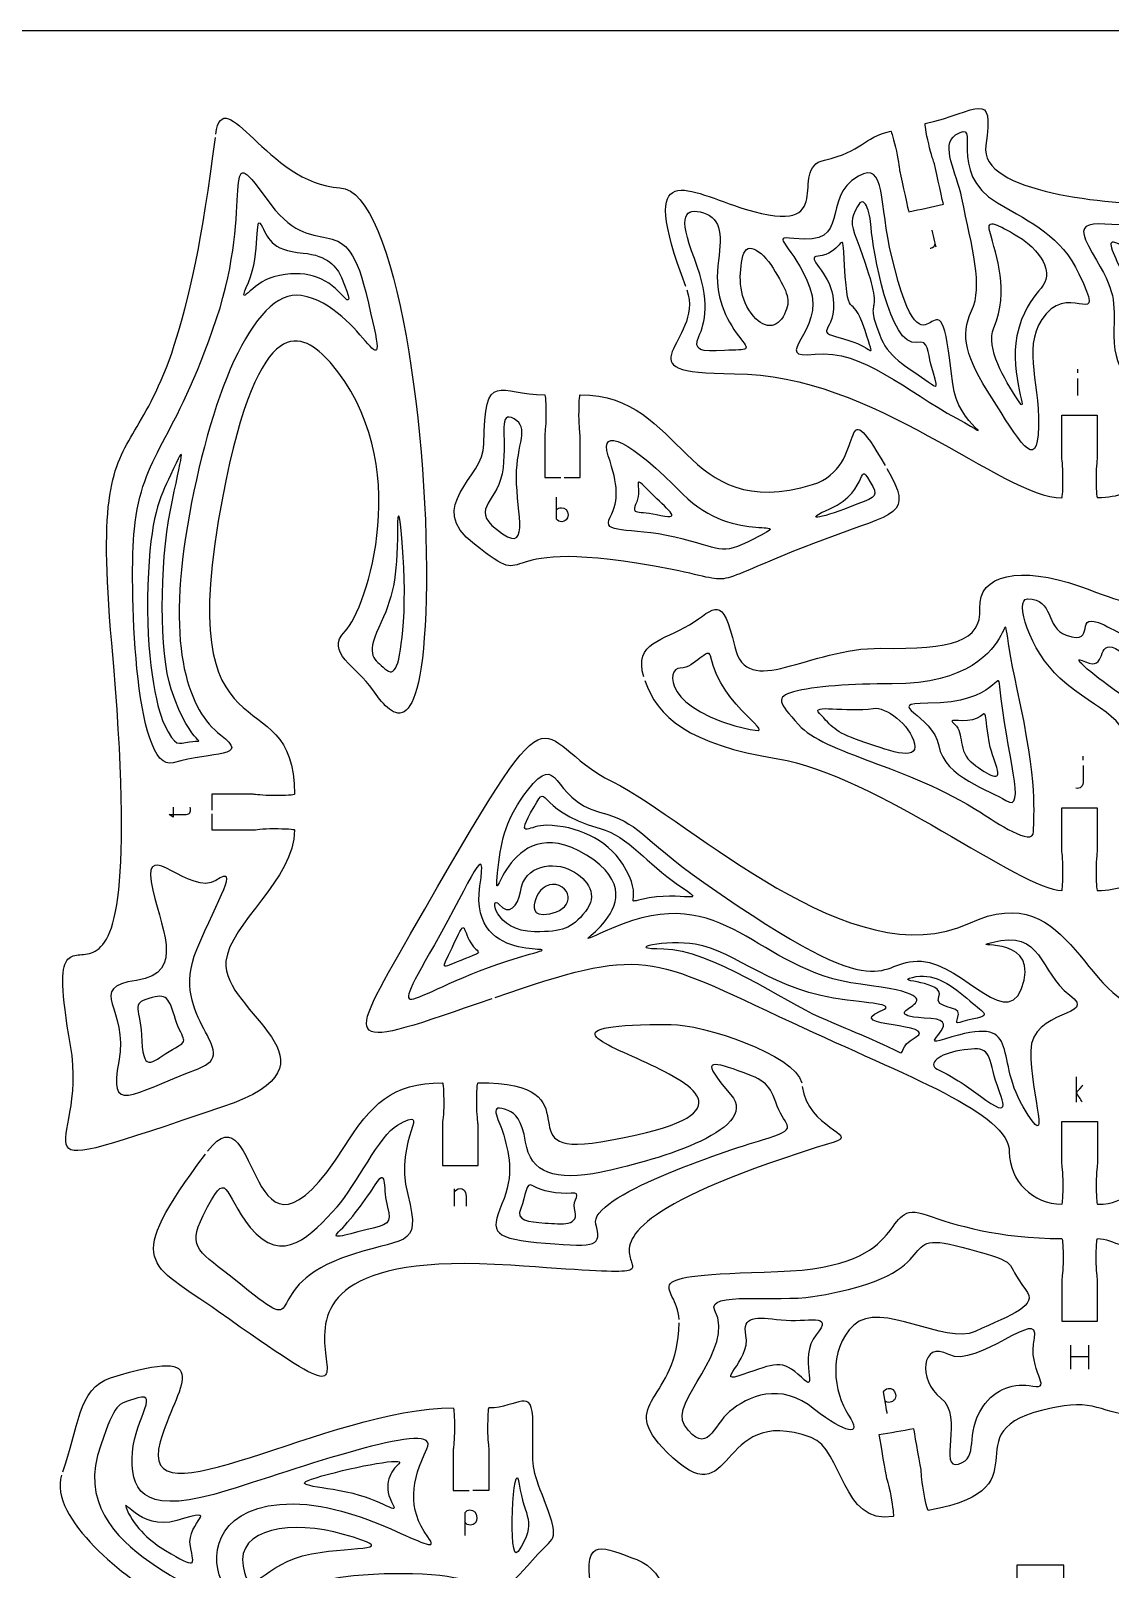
# Model space of a CAD drawing. Extents: x 0 to 300, y 0 to 300.
# Drawn here: x 54.3 to 145.6, y 169.9 to 300.1 of the extents above; entities that cross this region are included whole.
import ezdxf

# ---------------------------------------------------------------- set-up
doc = ezdxf.new("R2010")
doc.units = 0
doc.header["$MEASUREMENT"] = 0
doc.layers.add('DEFAULT', color=7, linetype='CONTINUOUS')

msp = doc.modelspace()

# ---------------------------------------------------------------- linework, layer by layer
at = {"layer": 'DEFAULT', "color": 1}
msp.add_lwpolyline([(294.85, 300.1), (5.15, 300.1)], dxfattribs=at)
at = {"layer": 'DEFAULT', "color": 250}
for points in [[(142.84, 271.14), (142.84, 271.46)], [(142.84, 269.23), (142.84, 270.68)], [(143.3, 238.37), (143.3, 238.7)], [(142.72, 209.43), (142.72, 211.56)], [(142.25, 186.83), (142.25, 188.85)], [(143.75, 188.85), (143.75, 186.83)], [(142.25, 187.91), (143.75, 187.91)]]:
    msp.add_lwpolyline(points, dxfattribs=at)
at = {"layer": 'DEFAULT', "color": 1}
for points, knots in [([(69.92, 291.36), (70.6, 296), (74.31, 287.14), (80.42, 286.81), (85.29, 286.55), (88.05, 265.23), (87.72, 252.03), (87.39, 238.83), (84.57, 242.32), (83.21, 244.31), (81.86, 246.31), (79.09, 247.47), (80.87, 249.29), (82.66, 251.12), (86.9, 263.66), (79.59, 272.04), (77.33, 274.63), (73.61, 276.81), (70.51, 260.7), (65.99, 237.24), (76.59, 245.88), (76.59, 235.48), (76.59, 235.42), (75.8, 235.37), (74.84, 235.37), (73.87, 235.37), (73.26, 235.48), (73.09, 235.48), (71.92, 235.48), (70.75, 235.48), (69.59, 235.48), (69.59, 235.03), (69.59, 234.58), (69.59, 234.13)], [0, 0, 0, 0, 1, 1, 1, 2, 2, 2, 3, 3, 3, 4, 4, 4, 5, 5, 5, 6, 6, 6, 7, 7, 7, 8, 8, 8, 9, 9, 9, 18.92, 18.92, 18.92, 22.74, 22.74, 22.74, 22.74]), ([(109.68, 278.45), (105.45, 289.74), (109.85, 286.49), (114.71, 285.01), (122.88, 282.51), (118.18, 288.44), (121.41, 289.16), (124.65, 289.88), (124.63, 291.06), (127.02, 291.6), (127.07, 291.6), (127.28, 290.85), (127.5, 289.91), (127.7, 288.96), (127.74, 288.35), (127.78, 288.18), (127.97, 287.33), (128.54, 284.77), (128.54, 284.77), (129.52, 284.99), (130.49, 285.2), (131.47, 285.42), (131.47, 285.42), (130.9, 287.98), (130.71, 288.83), (130.67, 289), (130.44, 289.58), (130.23, 290.52), (130.01, 291.46), (129.89, 292.24), (129.94, 292.25), (134.42, 293.25), (135.8, 295.3), (135.06, 290.38), (134.44, 286.35), (145.67, 285.41), (150, 285.41), (154.32, 285.41), (165.55, 286.35), (164.94, 290.38), (164.2, 295.3), (165.58, 293.25), (170.05, 292.25), (170.11, 292.24), (169.98, 291.46), (169.77, 290.52), (169.56, 289.58), (169.33, 289), (169.29, 288.83), (169.1, 287.98), (168.53, 285.42), (168.53, 285.42), (169.51, 285.2), (170.48, 284.99), (171.46, 284.77), (171.46, 284.77), (172.03, 287.33), (172.22, 288.18), (172.26, 288.35), (172.3, 288.96), (172.5, 289.91), (172.71, 290.85), (172.93, 291.6), (172.98, 291.6), (175.36, 291.06), (175.35, 289.88), (178.59, 289.16), (181.82, 288.44), (177.12, 282.51), (185.29, 285.01), (190.15, 286.49), (194.55, 289.74), (190.32, 278.45)], [0, 0, 0, 0, 1, 1, 1, 2, 2, 2, 3, 3, 3, 4, 4, 4, 5, 5, 5, 6, 6, 6, 14.501506, 14.501506, 14.501506, 15.501506, 15.501506, 15.501506, 16.501506, 16.501506, 16.501506, 17.501506, 17.501506, 17.501506, 18.501506, 18.501506, 18.501506, 19.501506, 19.501506, 19.501506, 20.501506, 20.501506, 20.501506, 21.501506, 21.501506, 21.501506, 22.501506, 22.501506, 22.501506, 23.501506, 23.501506, 23.501506, 24.501506, 24.501506, 24.501506, 32.993249, 32.993249, 32.993249, 33.993249, 33.993249, 33.993249, 34.993249, 34.993249, 34.993249, 35.993249, 35.993249, 35.993249, 36.993249, 36.993249, 36.993249, 37.993249, 37.993249, 37.993249, 38.993249, 38.993249, 38.993249, 38.993249]), ([(69.59, 233.83), (69.59, 233.38), (69.59, 232.92), (69.59, 232.47), (70.75, 232.47), (71.92, 232.47), (73.09, 232.47), (73.26, 232.47), (73.87, 232.58), (74.84, 232.58), (75.8, 232.58), (76.59, 232.53), (76.59, 232.47), (76.59, 228.3), (71.1, 224.51), (70.79, 221.36), (70.35, 216.98), (81.58, 212.75), (70.5, 209.02), (50.94, 202.44), (59.28, 204.94), (57.64, 214.23), (54.32, 232.99), (64.93, 205.18), (61.13, 248.26), (58.9, 273.54), (65.65, 256.82), (69.89, 291.06)], [0, 0, 0, 0, 3.84, 3.84, 3.84, 13.76, 13.76, 13.76, 14.76, 14.76, 14.76, 15.76, 15.76, 15.76, 16.76, 16.76, 16.76, 17.76, 17.76, 17.76, 18.76, 18.76, 18.76, 19.76, 19.76, 19.76, 20.76, 20.76, 20.76, 20.76]), ([(109.78, 278.17), (111.29, 273.69), (103.61, 271.08), (113.8, 271.08), (125.58, 271.08), (136.43, 260.58), (141.49, 260.58), (141.55, 260.58), (141.59, 261.37), (141.59, 262.33), (141.59, 263.3), (141.49, 263.91), (141.49, 264.08), (141.49, 264.96), (141.49, 267.58), (141.49, 267.58), (142.49, 267.58), (143.49, 267.58), (144.49, 267.58), (144.49, 266.42), (144.49, 265.25), (144.49, 264.08), (144.49, 263.91), (144.39, 263.3), (144.39, 262.33), (144.39, 261.37), (144.44, 260.59), (144.49, 260.59), (146.48, 260.59), (146.96, 261.3), (150, 261.3), (153.04, 261.3), (153.52, 260.59), (155.51, 260.59), (155.56, 260.59), (155.61, 261.37), (155.61, 262.33), (155.61, 263.3), (155.51, 263.91), (155.51, 264.08), (155.51, 265.25), (155.51, 266.42), (155.51, 267.58), (156.51, 267.58), (157.51, 267.58), (158.5, 267.58), (158.5, 266.42), (158.5, 265.25), (158.5, 264.08), (158.5, 263.91), (158.41, 263.3), (158.41, 262.33), (158.41, 261.37), (158.45, 260.58), (158.5, 260.58), (163.57, 260.58), (174.42, 271.08), (186.2, 271.08), (196.38, 271.08), (188.71, 273.69), (190.22, 278.17)], [0, 0, 0, 0, 1, 1, 1, 2, 2, 2, 3, 3, 3, 4, 4, 4, 5, 5, 5, 13.49, 13.49, 13.49, 23.41, 23.41, 23.41, 24.41, 24.41, 24.41, 25.41, 25.41, 25.41, 26.41, 26.41, 26.41, 27.41, 27.41, 27.41, 28.41, 28.41, 28.41, 29.41, 29.41, 29.41, 39.33, 39.33, 39.33, 47.83, 47.83, 47.83, 57.75, 57.75, 57.75, 58.75, 58.75, 58.75, 59.75, 59.75, 59.75, 60.75, 60.75, 60.75, 61.75, 61.75, 61.75, 61.75]), ([(126.69, 263.05), (128.99, 259.07), (127.49, 259.35), (121.47, 257.08), (110.66, 253.01), (114.7, 253.28), (108.54, 254.5), (91.93, 257.79), (97.53, 252.17), (91.8, 256.64), (87.54, 259.96), (92.61, 262.21), (92.61, 265.11), (92.61, 271.59), (93.92, 269.3), (97.75, 269.3), (97.8, 269.3), (97.85, 268.51), (97.85, 267.55), (97.85, 266.58), (97.75, 265.97), (97.75, 265.8), (97.75, 264.63), (97.75, 263.46), (97.75, 262.3), (98.2, 262.3), (98.65, 262.3), (99.1, 262.3)], [0, 0, 0, 0, 1, 1, 1, 2, 2, 2, 3, 3, 3, 4, 4, 4, 5, 5, 5, 6, 6, 6, 7, 7, 7, 16.92, 16.92, 16.92, 20.75, 20.75, 20.75, 20.75]), ([(99.4, 262.3), (99.85, 262.3), (100.3, 262.3), (100.75, 262.3), (100.75, 263.46), (100.75, 264.63), (100.75, 265.8), (100.75, 265.97), (100.65, 266.58), (100.65, 267.55), (100.65, 268.51), (100.69, 269.3), (100.75, 269.3), (109.66, 269.3), (109.31, 258.35), (120.41, 261.7), (125.28, 263.17), (122.42, 270.37), (126.54, 263.31)], [0, 0, 0, 0, 3.83, 3.83, 3.83, 13.75, 13.75, 13.75, 14.75, 14.75, 14.75, 15.75, 15.75, 15.75, 16.75, 16.75, 16.75, 17.75, 17.75, 17.75, 17.75]), ([(106.13, 245.41), (105.26, 248.42), (107.79, 248.44), (109.99, 249.83), (112.23, 251.24), (112.76, 252.5), (113.82, 247.97), (114.88, 243.43), (120.12, 247.92), (126.18, 247.84), (132.24, 247.76), (134.73, 248.42), (134.56, 251.24), (134.4, 254.06), (137.96, 254.88), (142.99, 253.09), (147.06, 251.64), (147.17, 251.43), (150, 251.43), (152.83, 251.43), (152.94, 251.64), (157.01, 253.09), (162.04, 254.88), (165.61, 254.06), (165.44, 251.24), (165.27, 248.42), (167.77, 247.76), (173.82, 247.84), (179.88, 247.92), (185.12, 243.43), (186.18, 247.97), (187.24, 252.5), (187.77, 251.24), (190.01, 249.83), (192.21, 248.44), (194.75, 248.42), (193.87, 245.41)], [0, 0, 0, 0, 1, 1, 1, 2, 2, 2, 3, 3, 3, 4, 4, 4, 5, 5, 5, 6, 6, 6, 7, 7, 7, 8, 8, 8, 9, 9, 9, 10, 10, 10, 11, 11, 11, 12, 12, 12, 12]), ([(93.27, 218.18), (80.52, 213.74), (80.68, 213.69), (86.41, 223.68), (99.59, 246.63), (96.2, 240.19), (103.5, 236.53), (110.23, 233.16), (123.77, 219.95), (133.62, 224.55), (142.65, 228.77), (143.12, 216.92), (150, 216.92), (156.88, 216.92), (157.34, 228.77), (166.37, 224.55), (176.23, 219.95), (189.76, 233.16), (196.5, 236.53), (203.8, 240.19), (200.4, 246.63), (213.58, 223.68), (219.32, 213.69), (219.48, 213.74), (206.73, 218.18)], [0, 0, 0, 0, 1, 1, 1, 2, 2, 2, 3, 3, 3, 4, 4, 4, 5, 5, 5, 6, 6, 6, 7, 7, 7, 8, 8, 8, 8]), ([(106.22, 245.12), (107.25, 242.04), (109.92, 239.71), (117.46, 238.48), (125.76, 237.13), (138.09, 227.34), (141.49, 227.34), (141.54, 227.34), (141.59, 228.12), (141.59, 229.09), (141.59, 230.06), (141.49, 230.67), (141.49, 230.84), (141.49, 232.01), (141.49, 233.18), (141.49, 234.34), (142.49, 234.34), (143.49, 234.34), (144.49, 234.34), (144.49, 233.18), (144.49, 232.01), (144.49, 230.84), (144.49, 230.67), (144.39, 230.06), (144.39, 229.09), (144.39, 228.12), (144.44, 227.34), (144.49, 227.34), (146.47, 227.34), (146.95, 228.06), (150, 228.06), (153.04, 228.06), (153.53, 227.34), (155.51, 227.34), (155.56, 227.34), (155.61, 228.12), (155.61, 229.09), (155.61, 230.06), (155.51, 230.67), (155.51, 230.84), (155.51, 232.01), (155.51, 233.18), (155.51, 234.34), (156.51, 234.34), (157.51, 234.34), (158.51, 234.34), (158.51, 233.18), (158.51, 232.01), (158.51, 230.84), (158.51, 230.67), (158.41, 230.06), (158.41, 229.09), (158.41, 228.12), (158.46, 227.34), (158.51, 227.34), (161.91, 227.34), (174.24, 237.13), (182.54, 238.48), (190.08, 239.71), (192.75, 242.04), (193.78, 245.12)], [0, 0, 0, 0, 1, 1, 1, 2, 2, 2, 3, 3, 3, 4, 4, 4, 13.93, 13.93, 13.93, 22.43, 22.43, 22.43, 32.36, 32.36, 32.36, 33.36, 33.36, 33.36, 34.36, 34.36, 34.36, 35.36, 35.36, 35.36, 36.36, 36.36, 36.36, 37.36, 37.36, 37.36, 38.36, 38.36, 38.36, 48.29, 48.29, 48.29, 56.79, 56.79, 56.79, 66.72, 66.72, 66.72, 67.72, 67.72, 67.72, 68.72, 68.72, 68.72, 69.72, 69.72, 69.72, 70.72, 70.72, 70.72, 70.72]), ([(93.56, 218.28), (106.2, 222.68), (106.43, 221.88), (118.68, 216.16), (128.44, 211.6), (137.05, 208.51), (137.05, 205.21), (137.05, 202.77), (139.04, 200.79), (141.5, 200.79), (141.55, 200.79), (141.6, 201.57), (141.6, 202.54), (141.6, 203.51), (141.5, 204.12), (141.5, 204.29), (141.5, 205.46), (141.5, 206.62), (141.5, 207.79), (142.5, 207.79), (143.5, 207.79), (144.5, 207.79), (144.5, 206.62), (144.5, 205.46), (144.5, 204.29), (144.5, 204.12), (144.4, 203.51), (144.4, 202.54), (144.4, 201.57), (144.44, 200.79), (144.5, 200.79), (147.25, 200.79), (146.96, 202.39), (150, 202.39), (153.04, 202.39), (152.75, 200.79), (155.5, 200.79), (155.56, 200.79), (155.6, 201.57), (155.6, 202.54), (155.6, 203.51), (155.5, 204.12), (155.5, 204.29), (155.5, 205.46), (155.5, 206.62), (155.5, 207.79), (156.5, 207.79), (157.5, 207.79), (158.5, 207.79), (158.5, 206.62), (158.5, 205.46), (158.5, 204.29), (158.5, 204.12), (158.4, 203.51), (158.4, 202.54), (158.4, 201.57), (158.44, 200.79), (158.5, 200.79), (160.96, 200.79), (162.95, 202.77), (162.95, 205.21), (162.95, 208.51), (171.56, 211.6), (181.32, 216.16), (193.57, 221.88), (193.8, 222.68), (206.44, 218.28)], [0, 0, 0, 0, 1, 1, 1, 2, 2, 2, 3, 3, 3, 4, 4, 4, 5, 5, 5, 14.92, 14.92, 14.92, 23.43, 23.43, 23.43, 33.35, 33.35, 33.35, 34.35, 34.35, 34.35, 35.35, 35.35, 35.35, 36.35, 36.35, 36.35, 37.35, 37.35, 37.35, 38.35, 38.35, 38.35, 39.35, 39.35, 39.35, 49.27, 49.27, 49.27, 57.78, 57.78, 57.78, 67.7, 67.7, 67.7, 68.7, 68.7, 68.7, 69.7, 69.7, 69.7, 70.7, 70.7, 70.7, 71.7, 71.7, 71.7, 72.7, 72.7, 72.7, 72.7]), ([(69.23, 205.28), (73.8, 211.21), (72.35, 192.3), (80.81, 205.67), (83.05, 209.2), (84.8, 211.07), (89.1, 211.07), (89.16, 211.07), (89.21, 210.29), (89.21, 209.32), (89.21, 208.35), (89.1, 207.74), (89.1, 207.57), (89.1, 206.41), (89.1, 205.24), (89.1, 204.07), (90.1, 204.07), (91.1, 204.07), (92.11, 204.07), (92.11, 205.24), (92.11, 206.41), (92.11, 207.57), (92.11, 207.74), (92, 208.35), (92, 209.32), (92, 210.29), (92.05, 211.07), (92.11, 211.07), (102.5, 211.07), (94.03, 204.66), (102.5, 206.07), (126.99, 210.15), (87.35, 216.01), (108.44, 216.01), (111, 216.01), (118.94, 213.5), (119.49, 211.05)], [0, 0, 0, 0, 1, 1, 1, 2, 2, 2, 3, 3, 3, 4, 4, 4, 13.92, 13.92, 13.92, 22.43, 22.43, 22.43, 32.35, 32.35, 32.35, 33.35, 33.35, 33.35, 34.35, 34.35, 34.35, 35.35, 35.35, 35.35, 36.35, 36.35, 36.35, 37.35, 37.35, 37.35, 37.35]), ([(119.54, 210.75), (120.01, 207.22), (124.38, 206.7), (122.24, 206.05), (88.77, 195.87), (118.7, 193.99), (94.89, 195.62), (64.67, 197.69), (91.39, 176.6), (70.14, 191.71), (64.22, 195.92), (62.04, 195.56), (69.05, 205.03)], [0, 0, 0, 0, 1, 1, 1, 2, 2, 2, 3, 3, 3, 4, 4, 4, 4]), ([(109.11, 191.04), (108.97, 194.17), (104.55, 194.69), (117.47, 195.09), (129.42, 195.46), (125.82, 201.39), (130.1, 199.86), (132.28, 199.08), (136.15, 197.88), (141.5, 197.88), (141.55, 197.85), (141.6, 197.08), (141.6, 196.13), (141.6, 195.16), (141.5, 194.56), (141.5, 194.38), (141.5, 193.22), (141.5, 192.05), (141.5, 190.88), (142.5, 190.88), (143.5, 190.88), (144.5, 190.88), (144.5, 192.05), (144.5, 193.22), (144.5, 194.38), (144.5, 194.56), (144.4, 195.16), (144.4, 196.13), (144.4, 197.1), (144.44, 197.88), (144.5, 197.88), (145.88, 197.88), (146.96, 196.7), (150, 196.7), (153.04, 196.7), (154.12, 197.88), (155.5, 197.88), (155.56, 197.88), (155.6, 197.1), (155.6, 196.13), (155.6, 195.16), (155.5, 194.56), (155.5, 194.38), (155.5, 193.22), (155.5, 192.05), (155.5, 190.88), (156.5, 190.88), (157.5, 190.88), (158.5, 190.88), (158.5, 192.05), (158.5, 193.22), (158.5, 194.38), (158.5, 194.56), (158.4, 195.16), (158.4, 196.13), (158.4, 197.08), (158.45, 197.85), (158.5, 197.88), (163.85, 197.88), (167.72, 199.08), (169.9, 199.86), (174.18, 201.39), (170.58, 195.46), (182.53, 195.09), (195.45, 194.69), (191.03, 194.17), (190.89, 191.04)], [0, 0, 0, 0, 1, 1, 1, 2, 2, 2, 3, 3, 3, 4, 4, 4, 5, 5, 5, 14.92, 14.92, 14.92, 23.42, 23.42, 23.42, 33.34, 33.34, 33.34, 34.34, 34.34, 34.34, 35.34, 35.34, 35.34, 36.34, 36.34, 36.34, 37.34, 37.34, 37.34, 38.34, 38.34, 38.34, 39.34, 39.34, 39.34, 49.26, 49.26, 49.26, 57.76, 57.76, 57.76, 67.68, 67.68, 67.68, 68.68, 68.68, 68.68, 69.68, 69.68, 69.68, 70.68, 70.68, 70.68, 71.68, 71.68, 71.68, 72.68, 72.68, 72.68, 72.68]), ([(190.89, 190.74), (190.96, 183.98), (196.3, 184.19), (191.91, 179.8), (186, 173.89), (187.94, 184.03), (179.72, 181.05), (176.98, 180.05), (177.17, 173.59), (172.77, 174.36), (172.71, 174.38), (172.81, 175.15), (172.97, 176.1), (173.14, 177.06), (173.35, 177.64), (173.37, 177.81), (173.53, 178.67), (173.98, 181.26), (173.98, 181.26), (173, 181.43), (172.01, 181.6), (171.03, 181.78), (171.03, 181.78), (170.57, 179.19), (170.42, 178.33), (170.39, 178.16), (170.38, 177.54), (170.22, 176.59), (170.04, 175.64), (169.87, 174.88), (169.81, 174.88), (158.91, 176.8), (169.23, 182.05), (158.31, 183.72), (155.19, 184.19), (154.69, 182.67), (150, 182.67), (145.3, 182.67), (144.81, 184.19), (141.68, 183.72), (130.77, 182.05), (141.08, 176.8), (130.19, 174.88), (130.13, 174.88), (129.95, 175.64), (129.79, 176.59), (129.62, 177.54), (129.61, 178.16), (129.58, 178.33), (129.43, 179.19), (128.97, 181.78), (128.97, 181.78), (127.99, 181.6), (127, 181.43), (126.02, 181.26), (126.02, 181.26), (126.47, 178.67), (126.62, 177.81), (126.65, 177.64), (126.86, 177.06), (127.03, 176.1), (127.19, 175.15), (127.29, 174.38), (127.23, 174.36), (122.83, 173.59), (123.02, 180.05), (120.28, 181.05), (112.06, 184.03), (114.01, 173.89), (108.09, 179.8), (103.7, 184.19), (109.04, 183.98), (109.11, 190.74)], [0, 0, 0, 0, 1, 1, 1, 2, 2, 2, 3, 3, 3, 4, 4, 4, 5, 5, 5, 6, 6, 6, 14.507955, 14.507955, 14.507955, 15.507955, 15.507955, 15.507955, 16.507955, 16.507955, 16.507955, 17.507955, 17.507955, 17.507955, 18.507955, 18.507955, 18.507955, 19.507955, 19.507955, 19.507955, 20.507955, 20.507955, 20.507955, 21.507955, 21.507955, 21.507955, 22.507955, 22.507955, 22.507955, 23.507955, 23.507955, 23.507955, 24.507955, 24.507955, 24.507955, 33.01591, 33.01591, 33.01591, 34.01591, 34.01591, 34.01591, 35.01591, 35.01591, 35.01591, 36.01591, 36.01591, 36.01591, 37.01591, 37.01591, 37.01591, 38.01591, 38.01591, 38.01591, 39.01591, 39.01591, 39.01591, 39.01591]), ([(56.98, 178.15), (58.29, 181.71), (58.28, 185.24), (61.03, 186.1), (70.29, 188.99), (66.54, 185.3), (65.23, 180.69), (63.13, 173.32), (79.39, 183.55), (90.02, 183.55), (90.07, 183.55), (90.12, 182.76), (90.12, 181.8), (90.12, 180.83), (90.02, 180.22), (90.02, 180.05), (90.02, 178.88), (90.02, 177.71), (90.02, 176.55), (90.47, 176.55), (90.92, 176.55), (91.36, 176.55)], [0, 0, 0, 0, 1, 1, 1, 2, 2, 2, 3, 3, 3, 4, 4, 4, 5, 5, 5, 14.92, 14.92, 14.92, 18.74, 18.74, 18.74, 18.74]), ([(56.88, 177.86), (55.73, 174.25), (62.53, 168.85), (65.51, 167.42), (77, 161.94), (69.03, 169.55), (85.65, 169.55), (95.88, 169.55), (91.98, 165.44), (97.17, 171.16), (98.64, 172.78), (99.08, 172.19), (97.55, 176.16), (96.56, 178.73), (96.75, 178.77), (96.75, 182.29), (96.75, 185.48), (95.47, 183.55), (93.02, 183.55), (92.96, 183.55), (92.92, 182.76), (92.92, 181.8), (92.92, 180.83), (93.02, 180.22), (93.02, 180.05), (93.02, 178.88), (93.02, 177.71), (93.02, 176.55), (92.56, 176.55), (92.11, 176.55), (91.66, 176.55)], [0, 0, 0, 0, 1, 1, 1, 2, 2, 2, 3, 3, 3, 4, 4, 4, 5, 5, 5, 6, 6, 6, 7, 7, 7, 8, 8, 8, 17.92, 17.92, 17.92, 21.75, 21.75, 21.75, 21.75]), ([(87.13, 157.16), (87.58, 157.16), (88.03, 157.16), (88.48, 157.16), (88.48, 158.33), (88.48, 159.49), (88.48, 160.66), (88.48, 160.83), (88.38, 161.44), (88.38, 162.41), (88.38, 163.37), (88.43, 164.16), (88.48, 164.16), (91.42, 164.16), (102.41, 163.49), (101.67, 168.22), (100.92, 172.95), (102.79, 171.7), (105.53, 170.71), (108.23, 169.73), (108.27, 166.32), (109.59, 162.76)], [0, 0, 0, 0, 3.83, 3.83, 3.83, 13.75, 13.75, 13.75, 14.75, 14.75, 14.75, 15.75, 15.75, 15.75, 16.75, 16.75, 16.75, 17.75, 17.75, 17.75, 18.75, 18.75, 18.75, 18.75]), ([(141.67, 160.38), (141.67, 159.65), (142.06, 159), (142.66, 158.66), (142.66, 157.27), (142.66, 155.88), (142.66, 154.48), (139.83, 154.96), (137.67, 157.42), (137.67, 160.38), (137.67, 163.67), (137.67, 166.96), (137.68, 170.24), (139.01, 170.24), (140.34, 170.24), (141.67, 170.24), (141.67, 168.84), (141.67, 167.44), (141.67, 166.03), (141.99, 166.14), (142.32, 166.23), (142.66, 166.29), (142.66, 164.9), (142.66, 163.5), (142.66, 162.11), (142.06, 161.77), (141.67, 161.12), (141.67, 160.38)], [1, 1, 1, 1, 2, 2, 2, 13.85, 13.85, 13.85, 14.85, 14.85, 14.85, 42.800002, 42.800002, 42.800002, 54.110002, 54.110002, 54.110002, 66.050002, 66.050002, 66.050002, 67.050002, 67.050002, 67.050002, 78.890002, 78.890002, 78.890002, 79.890002, 79.890002, 79.890002, 79.890002])]:
    msp.add_open_spline(points, degree=3, knots=knots, dxfattribs=at)
at = {"layer": 'DEFAULT', "color": 5}
for points, knots in [([(133.03, 285.94), (133.9, 281.72), (134.86, 278.47), (133.86, 276.4), (132.86, 274.32), (133.36, 272.48), (135.56, 269.04), (137.76, 265.61), (139.44, 262.45), (139.52, 266.6), (139.59, 270.75), (138.01, 273.58), (140.17, 276.15), (142.33, 278.72), (145.3, 274.59), (142.94, 279.53), (141.41, 282.73), (139.01, 283.82), (136.04, 285.54), (131.61, 288.13), (134.85, 292.83), (132.51, 291.28), (131.19, 290.4), (132.58, 288.12), (133.03, 285.94)], [0, 0, 0, 0, 1, 1, 1, 2, 2, 2, 3, 3, 3, 4, 4, 4, 5, 5, 5, 6, 6, 6, 7, 7, 7, 8, 8, 8, 8]), ([(82.61, 277.97), (80.74, 285.67), (78.42, 279.92), (74.18, 285.92), (70.16, 291.61), (73.23, 285.39), (70, 275.76), (66.37, 264.93), (63.74, 264.52), (63.04, 257.91), (62.6, 253.76), (62.97, 237.16), (66.33, 238.15), (69.69, 239.15), (72.93, 238.53), (70.32, 240.52), (67.7, 242.51), (65.72, 247.62), (67.52, 258.2), (69.32, 268.78), (73.03, 278.33), (77.16, 277.69), (82.39, 276.88), (85.15, 267.51), (82.61, 277.97)], [0, 0, 0, 0, 1, 1, 1, 2, 2, 2, 3, 3, 3, 4, 4, 4, 5, 5, 5, 6, 6, 6, 7, 7, 7, 8, 8, 8, 8]), ([(132.26, 270.23), (132.64, 266.59), (136.75, 265.07), (132.57, 267.31), (128.4, 269.55), (124.61, 273.16), (120.62, 272.73), (116.64, 272.29), (121.55, 274.66), (120.18, 278.34), (118.81, 282.01), (116.63, 282.79), (118.82, 282.52), (123.92, 281.89), (120.93, 285.87), (124.3, 287.8), (126.64, 289.15), (126.02, 285.4), (127.1, 280.98), (130.19, 268.22), (131.01, 282.46), (132.26, 270.23)], [0, 0, 0, 0, 1, 1, 1, 2, 2, 2, 3, 3, 3, 4, 4, 4, 5, 5, 5, 6, 6, 6, 7, 7, 7, 7]), ([(111.17, 284.69), (109.63, 285.16), (108.98, 284.55), (110.41, 280.82), (111.84, 277.08), (111.28, 275.4), (110.79, 274.22), (110.29, 273.04), (110.91, 272.91), (112.96, 273.04), (115.02, 273.16), (115.21, 272.91), (114.15, 274.28), (113.09, 275.65), (112.09, 277.71), (112.4, 280.2), (112.72, 282.69), (112.79, 284.19), (111.17, 284.69)], [0, 0, 0, 0, 1, 1, 1, 2, 2, 2, 3, 3, 3, 4, 4, 4, 5, 5, 5, 6, 6, 6, 6]), ([(150, 283.53), (155.6, 283.53), (158, 284.78), (155.93, 281.3), (153.85, 277.81), (154.1, 277.48), (154.1, 274.32), (154.1, 270.57), (152.03, 271.37), (152.94, 266.69), (153.62, 263.18), (153.7, 263.37), (150, 263.37), (146.3, 263.37), (146.38, 263.18), (147.06, 266.69), (147.97, 271.37), (145.9, 270.57), (145.9, 274.32), (145.9, 277.48), (146.15, 277.81), (144.07, 281.3), (142, 284.78), (144.4, 283.53), (150, 283.53)], [0, 0, 0, 0, 1, 1, 1, 2, 2, 2, 3, 3, 3, 4, 4, 4, 5, 5, 5, 6, 6, 6, 7, 7, 7, 8, 8, 8, 8]), ([(115.41, 257.08), (119.52, 259.19), (113.83, 256.38), (109.43, 260.89), (105.03, 265.4), (102.3, 266.71), (103.13, 264.13), (103.96, 261.56), (104.04, 260.47), (103.29, 258.94), (102.54, 257.41), (104.79, 258.16), (108.77, 257.24), (112.75, 256.33), (112.5, 255.58), (115.41, 257.08)], [0, 0, 0, 0, 1, 1, 1, 2, 2, 2, 3, 3, 3, 4, 4, 4, 5, 5, 5, 5]), ([(137.72, 244.37), (139.51, 236.22), (139.1, 233.79), (139.1, 232.33), (139.1, 230.93), (135.84, 233.18), (134.69, 233.91), (128.26, 238.02), (121.46, 238.86), (119.21, 241.38), (117.51, 243.29), (117.24, 243.7), (118.8, 244.15), (120.47, 244.63), (123.73, 244.83), (127.13, 244.83), (140.09, 244.83), (135.19, 255.91), (137.72, 244.37)], [0, 0, 0, 0, 1, 1, 1, 2, 2, 2, 3, 3, 3, 4, 4, 4, 5, 5, 5, 6, 6, 6, 6]), ([(150, 231.06), (151.03, 231.06), (152, 230.45), (152.51, 230.89), (153.73, 231.94), (152.51, 235.95), (152.51, 237.56), (152.51, 242.26), (155.29, 242.28), (158.66, 245.32), (161.2, 247.61), (162.61, 252.03), (161.4, 252.03), (159.14, 252.03), (159.93, 249.56), (158.12, 248.94), (155.34, 247.98), (157.73, 251.15), (154.93, 249.81), (153.28, 249.02), (152.84, 248.43), (150, 248.43), (147.15, 248.43), (146.72, 249.02), (145.07, 249.81), (142.26, 251.15), (144.65, 247.98), (141.87, 248.94), (140.07, 249.56), (140.86, 252.03), (138.6, 252.03), (137.39, 252.03), (138.8, 247.61), (141.33, 245.32), (144.71, 242.28), (147.49, 242.26), (147.49, 237.56), (147.49, 235.95), (146.26, 231.94), (147.49, 230.89), (148, 230.45), (148.97, 231.06), (150, 231.06)], [1, 1, 1, 1, 2, 2, 2, 3, 3, 3, 4, 4, 4, 5, 5, 5, 6, 6, 6, 7, 7, 7, 8, 8, 8, 9, 9, 9, 10, 10, 10, 11, 11, 11, 12, 12, 12, 13, 13, 13, 14, 14, 14, 15, 15, 15, 15]), ([(115.14, 240.97), (107.74, 242.55), (107.99, 246.17), (109.22, 246.17), (110.46, 246.17), (111.57, 248.04), (111.76, 247.19), (112.72, 242.71), (117.8, 240.4), (115.14, 240.97)], [0, 0, 0, 0, 1, 1, 1, 2, 2, 2, 3, 3, 3, 3]), ([(103.41, 224.13), (113.21, 228.39), (115.45, 220.51), (124.48, 219.4), (134.94, 218.12), (123.83, 216.9), (130.4, 216.5), (133.38, 216.32), (129.01, 213.94), (131.58, 214.76), (138.4, 216.93), (135.62, 213.39), (138.22, 209.03), (140.82, 204.67), (138.8, 210.15), (138.86, 213.76), (138.92, 217.37), (144.69, 216.62), (142.16, 218.49), (139.54, 220.43), (139.92, 224.11), (135.56, 222.95), (133.38, 222.37), (139.18, 223.63), (138.3, 219.76), (137.2, 214.88), (133.21, 221.16), (129.61, 221.36), (125.57, 221.57), (127.3, 216.71), (111.22, 228.02), (105.56, 232), (105.96, 233.01), (102.38, 233.97), (98.21, 235.1), (99.05, 239.34), (96.3, 235.81), (94.57, 233.6), (94.04, 231.62), (93.81, 229.3), (93.27, 223.85), (94.27, 234.66), (101.28, 230.34), (108.51, 225.89), (97.06, 221.37), (103.41, 224.13)], [1, 1, 1, 1, 2, 2, 2, 3, 3, 3, 4, 4, 4, 5, 5, 5, 6, 6, 6, 7, 7, 7, 8, 8, 8, 9, 9, 9, 10, 10, 10, 11, 11, 11, 12, 12, 12, 13, 13, 13, 14, 14, 14, 15, 15, 15, 16, 16, 16, 16]), ([(68.45, 212.26), (62.54, 209.97), (60.85, 208.4), (61.73, 212.88), (62.6, 217.36), (58.86, 219.1), (63.22, 219.73), (67.58, 220.35), (65.1, 224.33), (64.47, 228.07), (63.84, 231.8), (67.83, 226.82), (69.94, 228.19), (72.06, 229.56), (70.15, 226.76), (68.31, 222.34), (65.82, 216.37), (72.37, 213.77), (68.45, 212.26)], [0, 0, 0, 0, 1, 1, 1, 2, 2, 2, 3, 3, 3, 4, 4, 4, 5, 5, 5, 6, 6, 6, 6]), ([(96.47, 221.95), (86.23, 219.04), (83.89, 214.71), (88.42, 222.75), (91.67, 228.52), (92.89, 231.86), (92.27, 227.73), (91.2, 220.51), (100.65, 223.13), (96.47, 221.95)], [0, 0, 0, 0, 1, 1, 1, 2, 2, 2, 3, 3, 3, 3]), ([(96.13, 206.05), (96.54, 203.44), (98.62, 202.69), (102.54, 203.5), (106.46, 204.31), (116.17, 206.96), (113.49, 210.05), (110.82, 213.15), (111.75, 212.9), (114.12, 212.09), (116.48, 211.28), (116.79, 210.91), (117.42, 209.1), (118.04, 207.3), (119.53, 207.23), (116.17, 206.24), (112.81, 205.24), (101.45, 201.44), (102.07, 199.11), (102.56, 197.3), (102.27, 197.11), (97.83, 197.49), (93.39, 197.87), (93.06, 198.32), (94.13, 200.81), (95.21, 203.3), (94.72, 205.16), (94.18, 206.96), (93.87, 207.97), (92.85, 209.5), (94.67, 208.71), (95.25, 208.46), (95.81, 208), (96.13, 206.05)], [1, 1, 1, 1, 2, 2, 2, 3, 3, 3, 4, 4, 4, 5, 5, 5, 6, 6, 6, 7, 7, 7, 8, 8, 8, 9, 9, 9, 10, 10, 10, 11, 11, 11, 12, 12, 12, 12]), ([(80.19, 200.57), (78.01, 198.15), (75.55, 195.5), (72.84, 198.83), (70.48, 201.72), (71.04, 204.18), (68.86, 199.83), (67.44, 196.99), (68.65, 196.74), (71.6, 194.35), (78.2, 188.99), (73.22, 193.48), (80.56, 196.21), (85.81, 198.17), (87.41, 196.8), (86.16, 201.61), (84.92, 206.42), (88.49, 209.22), (85.29, 207.48), (83.8, 206.67), (81.78, 202.35), (80.19, 200.57)], [0, 0, 0, 0, 1, 1, 1, 2, 2, 2, 3, 3, 3, 4, 4, 4, 5, 5, 5, 6, 6, 6, 7, 7, 7, 7]), ([(120.42, 192.97), (117.47, 192.5), (111.28, 193.42), (112.15, 191.8), (113.91, 188.54), (108.25, 184.01), (109.58, 182.09), (111.49, 179.35), (112.02, 182.11), (113.39, 183.25), (114.9, 184.5), (117.68, 185.83), (120.58, 183.42), (123.19, 181.39), (124.69, 181.07), (123.44, 182.95), (122.2, 184.83), (121.66, 188.44), (123.9, 190.56), (126.14, 192.68), (131.62, 188.85), (134.15, 190.02), (137.36, 191.5), (139.52, 192.16), (138.43, 193.57), (136.47, 196.08), (138.19, 195.71), (133.69, 196.99), (126.4, 199.07), (132.91, 194.96), (120.42, 192.97)], [1, 1, 1, 1, 2, 2, 2, 3, 3, 3, 4, 4, 4, 5, 5, 5, 6, 6, 6, 7, 7, 7, 8, 8, 8, 9, 9, 9, 10, 10, 10, 11, 11, 11, 11]), ([(60.19, 180.4), (61.51, 184.06), (61.43, 183.81), (63.34, 184.39), (65.25, 184.97), (62.85, 182.23), (62.84, 179.24), (62.84, 176.25), (64.09, 174.43), (70.98, 176.59), (77.87, 178.75), (89.07, 182.73), (87.78, 180.08), (86.5, 177.42), (86.08, 175.06), (87.87, 172.63), (89.66, 170.2), (82.68, 175.43), (76.46, 175.43), (70.23, 175.42), (69.32, 171.44), (70.4, 168.95), (71.48, 166.46), (67.24, 168.45), (64.34, 170.52), (61.43, 172.6), (58.44, 175.59), (60.19, 180.4)], [1, 1, 1, 1, 2, 2, 2, 3, 3, 3, 4, 4, 4, 5, 5, 5, 6, 6, 6, 7, 7, 7, 8, 8, 8, 9, 9, 9, 10, 10, 10, 10])]:
    msp.add_open_spline(points, degree=3, knots=knots, dxfattribs=at)
at = {"layer": 'DEFAULT', "color": 3}
for points, knots in [([(124.14, 282.42), (123.57, 283.92), (123.65, 284.11), (124.21, 285.23), (124.77, 286.35), (125.27, 284.83), (125.36, 283.44), (125.47, 281.67), (126.94, 273.25), (129.21, 273.73), (130.29, 273.96), (130.12, 272.86), (130.42, 271.88), (131.11, 269.59), (130.95, 269.85), (130.19, 270.4), (128.71, 271.47), (126.93, 272.32), (126.22, 274.03), (124.38, 278.55), (127.1, 274.58), (124.14, 282.42)], [0, 0, 0, 0, 1, 1, 1, 2, 2, 2, 3, 3, 3, 4, 4, 4, 5, 5, 5, 6, 6, 6, 7, 7, 7, 7]), ([(77.33, 281.28), (74.46, 281.51), (74.34, 282.69), (73.76, 283.68), (73.18, 284.68), (73.76, 281.28), (72.68, 278.79), (71.6, 276.3), (72.98, 278.82), (74.84, 279.28), (77.5, 279.95), (79.23, 279.27), (80.56, 277.77), (81.39, 276.84), (81.35, 277.33), (80.56, 279.21), (80.19, 280.09), (79.36, 281.11), (77.33, 281.28)], [0, 0, 0, 0, 1, 1, 1, 2, 2, 2, 3, 3, 3, 4, 4, 4, 5, 5, 5, 6, 6, 6, 6]), ([(135.39, 283.11), (135.95, 281), (137.06, 278.11), (135.75, 274.97), (135.02, 273.2), (136.66, 270.61), (137.76, 268.87), (138.88, 267.09), (136.99, 271.08), (137.69, 274.28), (138.61, 278.47), (140.89, 278.17), (140.02, 280.32), (139.78, 280.93), (139.01, 281.98), (137.69, 282.75), (136.16, 283.64), (135.06, 284.31), (135.39, 283.11)], [0, 0, 0, 0, 1, 1, 1, 2, 2, 2, 3, 3, 3, 4, 4, 4, 5, 5, 5, 6, 6, 6, 6]), ([(123.04, 281.39), (123.41, 274.56), (123.61, 278.58), (124.85, 274.72), (125.75, 271.94), (125.54, 273.31), (123.55, 273.87), (119.83, 274.9), (122.63, 274.19), (122.12, 277.66), (121.83, 279.64), (119.73, 280.96), (120.87, 281.03), (122.81, 281.15), (122.94, 283.34), (123.04, 281.39)], [0, 0, 0, 0, 1, 1, 1, 2, 2, 2, 3, 3, 3, 4, 4, 4, 5, 5, 5, 5]), ([(150, 280.69), (151.24, 280.69), (152.05, 281.25), (153.42, 281.94), (154.79, 282.62), (154.48, 282), (153.67, 280.2), (152.86, 278.39), (150.63, 277.85), (152.43, 275.07), (154.23, 272.29), (150.49, 273.46), (151.36, 269.61), (152.24, 265.75), (152.06, 264.63), (150, 264.63), (147.94, 264.63), (147.76, 265.75), (148.64, 269.61), (149.51, 273.46), (145.77, 272.29), (147.57, 275.07), (149.37, 277.85), (147.14, 278.39), (146.33, 280.2), (145.52, 282), (145.21, 282.62), (146.58, 281.94), (147.95, 281.25), (148.76, 280.69), (150, 280.69)], [1, 1, 1, 1, 2, 2, 2, 3, 3, 3, 4, 4, 4, 5, 5, 5, 6, 6, 6, 7, 7, 7, 8, 8, 8, 9, 9, 9, 10, 10, 10, 11, 11, 11, 11]), ([(117.25, 279.71), (116.28, 281.39), (114.86, 282.45), (114.52, 281.04), (114.17, 279.63), (114.12, 277.67), (115.2, 276.2), (116.27, 274.74), (117.45, 274.89), (118.03, 276.11), (118.62, 277.33), (118.28, 277.94), (117.25, 279.71)], [0, 0, 0, 0, 1, 1, 1, 2, 2, 2, 3, 3, 3, 4, 4, 4, 4]), ([(93.66, 257.91), (91.37, 259.75), (93.92, 260.23), (94.23, 263.1), (94.54, 265.96), (93.79, 267.99), (95.16, 267.25), (96.53, 266.5), (95.36, 265.19), (95.36, 262.36), (95.36, 259.19), (96.65, 255.5), (93.66, 257.91)], [0, 0, 0, 0, 1, 1, 1, 2, 2, 2, 3, 3, 3, 4, 4, 4, 4]), ([(66.09, 262.5), (67.61, 265.83), (67.01, 264.17), (66.09, 259.54), (65.17, 254.91), (65.14, 247.4), (66.15, 244.38), (67.94, 239.06), (69.5, 240.17), (67.69, 239.93), (66.71, 239.8), (66.59, 239.35), (65.56, 241.43), (64.89, 242.8), (63.96, 247.25), (64.18, 253.19), (64.4, 259.13), (65.18, 260.51), (66.09, 262.5)], [0, 0, 0, 0, 1, 1, 1, 2, 2, 2, 3, 3, 3, 4, 4, 4, 5, 5, 5, 6, 6, 6, 6]), ([(125.5, 261.52), (124.01, 264.23), (125.41, 261.2), (121.88, 259.65), (119.56, 258.63), (120.87, 258.74), (123.59, 259.8), (125.53, 260.55), (125.99, 260.61), (125.5, 261.52)], [0, 0, 0, 0, 1, 1, 1, 2, 2, 2, 3, 3, 3, 3]), ([(85.8, 250.07), (85.51, 246.24), (85.08, 245.31), (84.23, 246.11), (83.39, 246.91), (82.56, 247.13), (83.72, 249.6), (84.88, 252.06), (85.3, 253.8), (85.3, 257.87), (85.3, 261.94), (86.13, 254.47), (85.8, 250.07)], [0, 0, 0, 0, 1, 1, 1, 2, 2, 2, 3, 3, 3, 4, 4, 4, 4]), ([(106.78, 260.94), (107.92, 259.75), (109.56, 258.61), (107.57, 259.09), (105.57, 259.57), (104.99, 259), (105.53, 260.22), (106.07, 261.44), (104.87, 262.93), (106.78, 260.94)], [0, 0, 0, 0, 1, 1, 1, 2, 2, 2, 3, 3, 3, 3]), ([(150, 234.33), (150.96, 234.33), (151.77, 233), (151.03, 236.94), (150.28, 240.88), (152.07, 243), (153.64, 244.04), (155.22, 245.08), (158.33, 247.57), (156.51, 246.69), (154.68, 245.82), (155.59, 248.64), (153.97, 247.81), (152.36, 246.98), (152.27, 245.09), (150, 245.09), (147.72, 245.09), (147.64, 246.98), (146.02, 247.81), (144.4, 248.64), (145.32, 245.82), (143.49, 246.69), (141.66, 247.57), (144.78, 245.08), (146.35, 244.04), (147.93, 243), (149.72, 240.88), (148.97, 236.94), (148.22, 233), (149.04, 234.33), (150, 234.33)], [1, 1, 1, 1, 2, 2, 2, 3, 3, 3, 4, 4, 4, 5, 5, 5, 6, 6, 6, 7, 7, 7, 8, 8, 8, 9, 9, 9, 10, 10, 10, 11, 11, 11, 11]), ([(136.25, 244.59), (136.75, 239.14), (138.61, 233.72), (136.75, 234.97), (135.49, 235.81), (131.58, 236.9), (131.08, 239.58), (130.58, 242.25), (126.28, 243.19), (130.15, 243.19), (136.12, 243.19), (136.1, 246.26), (136.25, 244.59)], [0, 0, 0, 0, 1, 1, 1, 2, 2, 2, 3, 3, 3, 4, 4, 4, 4]), ([(121, 242.32), (122.03, 241.24), (122.24, 240.75), (124.42, 240.01), (126.6, 239.27), (129.4, 238.14), (129.03, 239.76), (128.65, 241.38), (126.59, 242.92), (125.54, 242.75), (123.24, 242.38), (120.17, 243.17), (121, 242.32)], [0, 0, 0, 0, 1, 1, 1, 2, 2, 2, 3, 3, 3, 4, 4, 4, 4]), ([(135.16, 241.23), (135.44, 238.97), (135.59, 239.05), (136, 237.74), (136.4, 236.43), (135.34, 237.06), (133.98, 238.09), (132.61, 239.11), (133.26, 240.7), (132.45, 241.38), (131.64, 242.07), (132.79, 241.51), (133.94, 241.79), (135.1, 242.07), (134.93, 243.04), (135.16, 241.23)], [0, 0, 0, 0, 1, 1, 1, 2, 2, 2, 3, 3, 3, 4, 4, 4, 5, 5, 5, 5]), ([(96.56, 233.9), (95.32, 231.63), (96.56, 232.89), (97.9, 232.86), (100.42, 232.81), (102.98, 231.74), (104.35, 229.56), (106.3, 226.44), (104.28, 226.2), (105.95, 226.59), (109.44, 227.4), (111.89, 225.9), (108.98, 227.86), (106.46, 229.56), (104.8, 231.96), (102.44, 232.59), (96.6, 234.15), (98.31, 237.09), (96.56, 233.9)], [0, 0, 0, 0, 1, 1, 1, 2, 2, 2, 3, 3, 3, 4, 4, 4, 5, 5, 5, 6, 6, 6, 6]), ([(96.9, 223.85), (99.3, 223.85), (99.98, 224.08), (101.2, 225.56), (102.29, 226.9), (101.47, 228.26), (100, 229.04), (98.52, 229.82), (96.02, 229.54), (95.69, 227.24), (95.51, 226.02), (94.73, 225.15), (93.89, 226.15), (93.04, 227.14), (93.48, 223.86), (96.9, 223.85)], [0, 0, 0, 0, 1, 1, 1, 2, 2, 2, 3, 3, 3, 4, 4, 4, 5, 5, 5, 5]), ([(99.56, 226.16), (99.23, 225.63), (98.37, 225.32), (97.61, 225.32), (96.51, 225.32), (96.86, 226.32), (97.08, 226.85), (97.38, 227.58), (98.27, 228.08), (98.97, 227.77), (99.72, 227.43), (99.93, 226.76), (99.56, 226.16)], [0, 0, 0, 0, 1, 1, 1, 2, 2, 2, 3, 3, 3, 4, 4, 4, 4]), ([(91.49, 222.91), (90.72, 224.18), (91.15, 225.19), (89.91, 222.5), (89, 220.54), (88.9, 220.72), (90.66, 221.42), (92.9, 222.31), (92.11, 221.87), (91.49, 222.91)], [0, 0, 0, 0, 1, 1, 1, 2, 2, 2, 3, 3, 3, 3]), ([(127.78, 213.64), (125.18, 214.91), (122.7, 215.89), (120.96, 216.65), (118.23, 217.85), (111.64, 222.41), (107.84, 222.41), (104.05, 222.41), (108.19, 223.19), (110.47, 222.8), (113.98, 222.21), (117.02, 218.78), (123.33, 218.06), (126.26, 217.72), (127.36, 217.63), (126.13, 217.12), (122.88, 215.78), (131.28, 216.12), (129.09, 214.91), (127.72, 214.15), (128.18, 213.44), (127.78, 213.64)], [0, 0, 0, 0, 1, 1, 1, 2, 2, 2, 3, 3, 3, 4, 4, 4, 5, 5, 5, 6, 6, 6, 7, 7, 7, 7]), ([(133.45, 218.22), (131.91, 219.53), (130.56, 220.39), (128.85, 219.99), (127.14, 219.59), (131.69, 219.72), (131.09, 218.35), (130.64, 217.32), (132.9, 217.61), (132.74, 216.88), (132.49, 215.72), (132.44, 216.21), (134.05, 216.48), (135.63, 216.75), (134.86, 217.02), (133.45, 218.22)], [0, 0, 0, 0, 1, 1, 1, 2, 2, 2, 3, 3, 3, 4, 4, 4, 5, 5, 5, 5]), ([(66.26, 213.88), (64.68, 213.01), (63.8, 211.68), (63.68, 214.58), (63.55, 217.49), (62.71, 217.72), (64.27, 218.21), (65.83, 218.69), (65.93, 218.27), (66.53, 216.41), (67.12, 214.54), (67.83, 214.74), (66.26, 213.88)], [0, 0, 0, 0, 1, 1, 1, 2, 2, 2, 3, 3, 3, 4, 4, 4, 4]), ([(130.95, 212.22), (130.08, 212.66), (131.11, 213.51), (132.85, 213.79), (134.94, 214.13), (135.25, 214.01), (135.69, 212.02), (136.12, 210.02), (137.62, 207.81), (135.06, 209.6), (133.75, 210.53), (133.41, 210.97), (130.95, 212.22)], [0, 0, 0, 0, 1, 1, 1, 2, 2, 2, 3, 3, 3, 4, 4, 4, 4]), ([(83.55, 202.63), (82.91, 201.66), (81.5, 199.58), (80.47, 198.61), (79.44, 197.65), (80.75, 198.18), (82.62, 198.61), (84.48, 199.05), (84.86, 199.14), (84.45, 200.54), (84.05, 201.94), (84.4, 203.93), (83.55, 202.63)], [0, 0, 0, 0, 1, 1, 1, 2, 2, 2, 3, 3, 3, 4, 4, 4, 4]), ([(100.27, 200.43), (100.76, 198.86), (99.21, 199.11), (97.78, 199.2), (96.34, 199.3), (95.29, 199.38), (95.72, 200.43), (96.16, 201.48), (96.13, 202.78), (96.75, 202.35), (97.37, 201.91), (98.96, 201.63), (99.99, 201.72), (101.01, 201.82), (100.05, 201.11), (100.27, 200.43)], [0, 0, 0, 0, 1, 1, 1, 2, 2, 2, 3, 3, 3, 4, 4, 4, 5, 5, 5, 5]), ([(114.77, 189.69), (115.21, 187.48), (111.86, 185.45), (114.52, 186.37), (117.18, 187.28), (117.85, 187.74), (119.46, 186.14), (121.08, 184.54), (119.1, 187.8), (120.71, 189.74), (122.32, 191.68), (119.91, 190.74), (117.76, 191), (115.6, 191.26), (114.44, 191.35), (114.77, 189.69)], [0, 0, 0, 0, 1, 1, 1, 2, 2, 2, 3, 3, 3, 4, 4, 4, 5, 5, 5, 5]), ([(134.81, 183.65), (133.22, 181.29), (134.57, 179.36), (132.76, 178.8), (130.96, 178.24), (133.24, 182.86), (131.26, 184.38), (129.28, 185.89), (129.6, 189.32), (131.93, 188.07), (134.26, 186.83), (139.8, 192.22), (139.17, 189.46), (138.55, 186.7), (140.82, 185.06), (139.03, 185.4), (137.5, 185.69), (135.87, 185.22), (134.81, 183.65)], [0, 0, 0, 0, 1, 1, 1, 2, 2, 2, 3, 3, 3, 4, 4, 4, 5, 5, 5, 6, 6, 6, 6]), ([(95.5, 171.41), (97.18, 173.96), (96.03, 174.22), (95.58, 177.11), (95.13, 180), (94.59, 170.02), (95.5, 171.41)], [0, 0, 0, 0, 1, 1, 1, 2, 2, 2, 2]), ([(84.79, 175.61), (84.03, 177.04), (84.76, 178.25), (85.42, 178.83), (86.08, 179.41), (81.85, 178.62), (78.9, 177.79), (75.96, 176.96), (77.86, 177.05), (80.96, 176.43), (84.23, 175.78), (85.56, 174.18), (84.79, 175.61)], [0, 0, 0, 0, 1, 1, 1, 2, 2, 2, 3, 3, 3, 4, 4, 4, 4]), ([(67.78, 171.82), (68.1, 170.16), (68.36, 169.9), (65.67, 171.48), (64.52, 172.15), (63.05, 173.43), (62.43, 174.9), (61.8, 176.38), (63.46, 173.09), (66.62, 174.02), (70.64, 175.19), (67.38, 173.96), (67.78, 171.82)], [0, 0, 0, 0, 1, 1, 1, 2, 2, 2, 3, 3, 3, 4, 4, 4, 4]), ([(80.72, 172.85), (85.76, 171.39), (81.89, 171.9), (78.03, 171.21), (73.79, 170.44), (72.82, 166.96), (72.23, 170.15), (71.64, 173.35), (76.43, 174.1), (80.72, 172.85)], [0, 0, 0, 0, 1, 1, 1, 2, 2, 2, 3, 3, 3, 3])]:
    msp.add_open_spline(points, degree=3, knots=knots, dxfattribs=at)
at = {"layer": 'DEFAULT', "color": 250}
for points, knots in [([(130.5, 283.23), (130.58, 282.9), (130.65, 282.58), (130.72, 282.25), (130.76, 282.09), (130.79, 281.94), (130.83, 281.81)], [0, 0, 0, 0, 2.830183, 2.830183, 2.830183, 3.830183, 3.830183, 3.830183, 3.830183]), ([(130.76, 282.09), (130.73, 281.88), (130.61, 281.73), (130.43, 281.69), (130.4, 281.68), (130.38, 281.68), (130.36, 281.68)], [0, 0, 0, 0, 1, 1, 1, 2, 2, 2, 2]), ([(98.76, 259.56), (98.83, 259.67), (99, 259.73), (99.16, 259.73), (99.46, 259.73), (99.73, 259.53), (99.73, 259.13), (99.73, 258.78), (99.5, 258.55), (99.2, 258.55), (99, 258.55), (98.85, 258.63), (98.76, 258.77), (98.76, 258.91), (98.76, 260.63), (98.76, 260.63)], [0, 0, 0, 0, 1, 1, 1, 2, 2, 2, 3, 3, 3, 4, 4, 4, 5, 5, 5, 5]), ([(143.3, 237.91), (143.3, 237.48), (143.3, 237.06), (143.3, 236.64), (143.3, 236.39), (143.25, 236.23), (143.13, 236.11), (143.01, 236), (142.82, 235.96), (142.68, 236)], [0, 0, 0, 0, 3.58, 3.58, 3.58, 4.58, 4.58, 4.58, 5.58, 5.58, 5.58, 5.58]), ([(66.32, 234.4), (66.32, 234.19), (66.32, 233.98), (66.32, 233.77), (66.32, 233.69), (66.32, 233.62), (66.32, 233.54), (66.2, 233.62), (66.09, 233.69), (65.97, 233.77), (66.09, 233.77), (66.2, 233.77), (66.32, 233.77), (66.65, 233.77), (66.98, 233.77), (67.31, 233.77), (67.48, 233.77), (67.61, 233.8), (67.68, 233.87), (67.76, 233.93), (67.8, 234.03), (67.8, 234.16), (67.8, 234.26), (67.78, 234.34), (67.76, 234.39)], [0, 0, 0, 0, 1.802, 1.802, 1.802, 2.439, 2.439, 2.439, 3.633944, 3.633944, 3.633944, 4.644944, 4.644944, 4.644944, 7.432944, 7.432944, 7.432944, 8.432944, 8.432944, 8.432944, 9.432944, 9.432944, 9.432944, 10.432944, 10.432944, 10.432944, 10.432944]), ([(143.22, 209.43), (143.06, 209.69), (142.89, 209.96), (142.72, 210.22), (142.76, 210.27), (143.28, 210.88), (143.28, 210.88)], [0, 0, 0, 0, 2.640661, 2.640661, 2.640661, 3.640661, 3.640661, 3.640661, 3.640661]), ([(90.12, 200.62), (90.12, 200.98), (90.12, 201.33), (90.12, 201.68), (90.12, 201.83), (90.12, 201.96), (90.11, 202.08)], [0, 0, 0, 0, 2.992, 2.992, 2.992, 3.992, 3.992, 3.992, 3.992]), ([(90.12, 201.84), (90.19, 201.96), (90.34, 202.11), (90.6, 202.11), (90.83, 202.11), (91.1, 201.98), (91.1, 201.47), (91.1, 201.19), (91.1, 200.91), (91.1, 200.62)], [0, 0, 0, 0, 1, 1, 1, 2, 2, 2, 4.405, 4.405, 4.405, 4.405]), ([(126.72, 183.08), (126.72, 183.08), (126.43, 184.77), (126.4, 184.9), (126.47, 185.06), (126.6, 185.16), (126.8, 185.2), (127.1, 185.25), (127.37, 185.06), (127.43, 184.72), (127.5, 184.32), (127.26, 184.08), (126.97, 184.03), (126.81, 184), (126.63, 184.03), (126.54, 184.13)], [0, 0, 0, 0, 1, 1, 1, 2, 2, 2, 3, 3, 3, 4, 4, 4, 5, 5, 5, 5]), ([(91.02, 172.76), (91.02, 172.76), (91.03, 174.59), (91.02, 174.69), (91.12, 174.85), (91.25, 174.92), (91.43, 174.92), (91.72, 174.92), (92.01, 174.7), (92.01, 174.26), (92.01, 173.89), (91.79, 173.63), (91.47, 173.63), (91.26, 173.63), (91.11, 173.72), (91.02, 173.86)], [0, 0, 0, 0, 1.003, 1.003, 1.003, 2.006, 2.006, 2.006, 3.009, 3.009, 3.009, 4.012, 4.012, 4.012, 5.015, 5.015, 5.015, 5.015])]:
    msp.add_open_spline(points, degree=3, knots=knots, dxfattribs=at)

doc.saveas('drawing.dxf')
